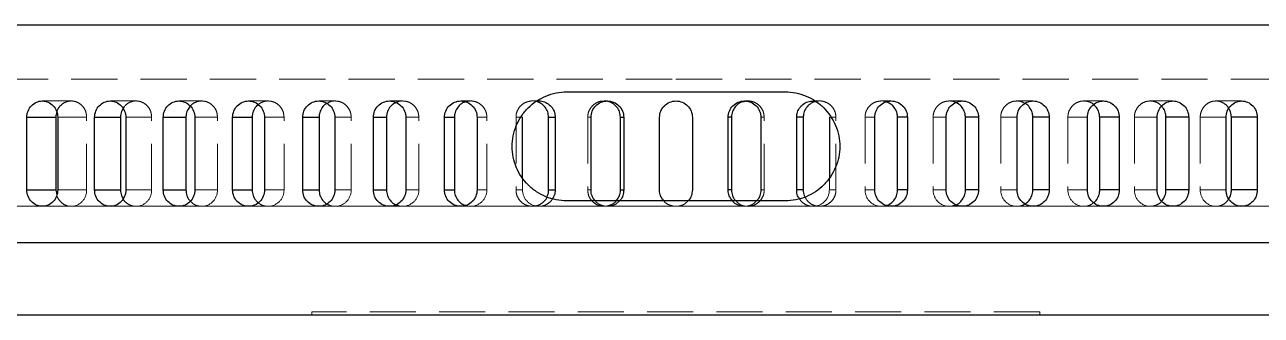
# Model space of a CAD drawing. Header units: millimetres. Extents: x 0 to 420, y 0 to 297.
# Drawn here: x 282.46 to 316.43, y 115.15 to 123.15 of the extents above; entities that cross this region are included whole.
import ezdxf

# ---------------------------------------------------------------- set-up
doc = ezdxf.new("R2010")
doc.units = ezdxf.units.MM
doc.linetypes.add('HIDDEN', pattern=[1.905, 1.27, -0.635])

msp = doc.modelspace()

# ---------------------------------------------------------------- linework, layer by layer
at = {"color": 7, "linetype": 'Continuous', "lineweight": 25}
for p, q in [((250.049, 123.149), (300.349, 123.149)), ((300.349, 123.149), (350.649, 123.149)), ((297.349, 121.299), (303.349, 121.299)), ((282.517, 118.599), (282.517, 120.599)), ((282.517, 120.599), (283.314, 120.599)), ((283.314, 120.599), (283.314, 118.599)), ((283.362, 120.599), (283.362, 118.599)), ((284.378, 118.599), (284.378, 120.599)), ((284.378, 120.599), (285.088, 120.599)), ((285.088, 120.599), (285.088, 118.599)), ((285.234, 120.599), (285.234, 118.599)), ((286.263, 118.599), (286.263, 120.599)), ((286.263, 120.599), (286.887, 120.599)), ((286.887, 120.599), (286.887, 118.599)), ((287.129, 120.599), (287.129, 118.599)), ((288.169, 118.599), (288.169, 120.599)), ((288.169, 120.599), (288.706, 120.599)), ((288.706, 120.599), (288.706, 118.599)), ((289.044, 120.599), (289.044, 118.599)), ((290.095, 118.599), (290.095, 120.599)), ((290.095, 120.599), (290.543, 120.599)), ((290.543, 120.599), (290.543, 118.599)), ((290.977, 120.599), (290.977, 118.599)), ((292.036, 118.599), (292.036, 120.599)), ((292.036, 120.599), (292.396, 120.599)), ((292.396, 120.599), (292.396, 118.599)), ((292.925, 120.599), (292.925, 118.599)), ((293.99, 118.599), (293.99, 120.599)), ((293.99, 120.599), (294.26, 120.599)), ((294.26, 120.599), (294.26, 118.599)), ((294.884, 120.599), (294.884, 118.599)), ((296.134, 118.94), (296.134, 120.599)), ((296.851, 118.599), (296.851, 120.599)), ((296.851, 120.599), (297.031, 120.599)), ((297.031, 120.599), (297.031, 118.599)), ((298.015, 118.599), (298.015, 120.599)), ((298.824, 118.599), (298.824, 120.599)), ((298.824, 120.599), (298.914, 120.599)), ((298.914, 120.599), (298.914, 118.599)), ((299.899, 118.599), (299.899, 120.599)), ((300.799, 120.599), (300.799, 118.599)), ((301.783, 118.599), (301.783, 120.599)), ((301.874, 120.599), (301.783, 120.599)), ((301.874, 120.599), (301.874, 118.599)), ((302.683, 120.599), (302.683, 118.599)), ((303.666, 118.599), (303.666, 120.599)), ((303.846, 120.599), (303.666, 120.599)), ((303.846, 120.599), (303.846, 118.599)), ((304.563, 120.599), (304.563, 118.955)), ((305.814, 118.599), (305.814, 120.599)), ((306.707, 120.599), (306.437, 120.599)), ((306.437, 118.599), (306.437, 120.599)), ((306.707, 120.599), (306.707, 118.599)), ((307.772, 118.599), (307.772, 120.599)), ((308.661, 120.599), (308.302, 120.599)), ((308.302, 118.599), (308.302, 120.599)), ((308.661, 120.599), (308.661, 118.599)), ((309.72, 118.599), (309.72, 120.599)), ((310.603, 120.599), (310.154, 120.599)), ((310.154, 118.599), (310.154, 120.599)), ((310.603, 120.599), (310.603, 118.599)), ((311.653, 118.599), (311.653, 120.599)), ((312.528, 120.599), (311.991, 120.599)), ((311.991, 118.599), (311.991, 120.599)), ((312.528, 120.599), (312.528, 118.599)), ((313.568, 118.599), (313.568, 120.599)), ((314.435, 120.599), (313.81, 120.599)), ((313.81, 118.599), (313.81, 120.599)), ((314.435, 120.599), (314.435, 118.599)), ((315.464, 118.599), (315.464, 120.599)), ((316.32, 120.599), (315.609, 120.599)), ((315.609, 118.599), (315.609, 120.599)), ((316.32, 120.599), (316.32, 118.599)), ((282.517, 118.599), (283.314, 118.599)), ((283.314, 118.599), (283.335, 118.461)), ((284.378, 118.599), (285.088, 118.599)), ((286.263, 118.599), (286.887, 118.599)), ((288.169, 118.599), (288.706, 118.599)), ((290.095, 118.599), (290.543, 118.599)), ((292.036, 118.599), (292.396, 118.599)), ((293.99, 118.599), (294.26, 118.599)), ((296.851, 118.599), (297.031, 118.599)), ((298.824, 118.599), (298.914, 118.599)), ((301.874, 118.599), (301.783, 118.599)), ((303.846, 118.599), (303.666, 118.599)), ((306.707, 118.599), (306.437, 118.599)), ((308.661, 118.599), (308.302, 118.599)), ((310.603, 118.599), (310.154, 118.599)), ((312.528, 118.599), (311.991, 118.599)), ((314.435, 118.599), (313.81, 118.599)), ((316.32, 118.599), (315.609, 118.599)), ((303.349, 118.299), (297.349, 118.299)), ((300.349, 115.149), (252.049, 115.149)), ((348.649, 115.149), (300.349, 115.149))]:
    msp.add_line(p, q, dxfattribs=at)
at = {"color": 7, "linetype": 'HIDDEN', "lineweight": 18}
for p, q in [((251.349, 121.649), (300.349, 121.649)), ((300.349, 121.649), (349.349, 121.649)), ((283.735, 121.049), (282.939, 121.049)), ((283.009, 121.039), (282.939, 121.043)), ((283.665, 121.039), (283.735, 121.043)), ((285.516, 121.049), (284.805, 121.049)), ((284.876, 121.039), (284.805, 121.043)), ((287.319, 121.049), (286.695, 121.049)), ((286.767, 121.039), (286.695, 121.043)), ((289.143, 121.049), (288.606, 121.049)), ((288.679, 121.039), (288.606, 121.043)), ((290.609, 121.039), (290.535, 121.043)), ((290.984, 121.049), (290.536, 121.049)), ((292.84, 121.049), (292.48, 121.049)), ((292.554, 121.039), (292.48, 121.043)), ((294.707, 121.049), (294.436, 121.049)), ((294.511, 121.039), (294.436, 121.043)), ((296.583, 121.049), (296.402, 121.049)), ((298.464, 121.049), (298.374, 121.049)), ((302.323, 121.049), (302.233, 121.049)), ((304.295, 121.049), (304.115, 121.049)), ((306.261, 121.049), (305.99, 121.049)), ((306.335, 121.039), (306.26, 121.043)), ((308.217, 121.049), (307.857, 121.049)), ((308.291, 121.039), (308.217, 121.043)), ((310.162, 121.049), (309.713, 121.049)), ((310.235, 121.039), (310.161, 121.043)), ((312.091, 121.049), (311.554, 121.049)), ((312.164, 121.039), (312.091, 121.043)), ((314.002, 121.049), (313.378, 121.049)), ((314.074, 121.039), (314.002, 121.043)), ((315.892, 121.049), (315.181, 121.049)), ((315.963, 121.039), (315.892, 121.043)), ((282.517, 120.599), (283.314, 120.599)), ((283.362, 120.599), (284.158, 120.599)), ((284.158, 118.599), (284.158, 120.599)), ((284.378, 120.599), (285.088, 120.599)), ((285.234, 120.599), (285.944, 120.599)), ((285.944, 118.599), (285.944, 120.599)), ((286.263, 120.599), (286.887, 120.599)), ((287.129, 120.599), (287.753, 120.599)), ((287.753, 118.599), (287.753, 120.599)), ((288.169, 120.599), (288.706, 120.599)), ((289.044, 120.599), (289.581, 120.599)), ((289.581, 118.599), (289.581, 120.599)), ((290.095, 120.599), (290.543, 120.599)), ((290.977, 120.599), (291.426, 120.599)), ((291.426, 118.599), (291.426, 120.599)), ((292.036, 120.599), (292.396, 120.599)), ((292.925, 120.599), (293.285, 120.599)), ((293.285, 118.599), (293.285, 120.599)), ((293.99, 120.599), (294.26, 120.599)), ((294.884, 120.599), (295.154, 120.599)), ((295.154, 118.599), (295.154, 120.599)), ((295.954, 120.599), (295.954, 118.599)), ((295.954, 120.599), (296.134, 120.599)), ((297.924, 120.599), (297.924, 118.599)), ((297.924, 120.599), (298.015, 120.599)), ((302.773, 120.599), (302.683, 120.599)), ((302.773, 118.599), (302.773, 120.599)), ((304.744, 120.599), (304.563, 120.599)), ((304.744, 118.599), (304.744, 120.599)), ((305.814, 120.599), (305.543, 120.599)), ((305.543, 120.599), (305.543, 118.599)), ((306.707, 120.599), (306.437, 120.599)), ((307.772, 120.599), (307.413, 120.599)), ((307.413, 120.599), (307.413, 118.599)), ((308.661, 120.599), (308.302, 120.599)), ((309.72, 120.599), (309.271, 120.599)), ((309.271, 120.599), (309.271, 118.599)), ((310.603, 120.599), (310.154, 120.599)), ((311.653, 120.599), (311.116, 120.599)), ((311.116, 120.599), (311.116, 118.599)), ((312.528, 120.599), (311.991, 120.599)), ((313.568, 120.599), (312.944, 120.599)), ((312.944, 120.599), (312.944, 118.599)), ((314.435, 120.599), (313.81, 120.599)), ((315.464, 120.599), (314.753, 120.599)), ((314.753, 120.599), (314.753, 118.599)), ((316.32, 120.599), (315.609, 120.599)), ((296.134, 118.599), (296.134, 118.94)), ((304.563, 118.955), (304.563, 118.599)), ((282.517, 118.599), (283.314, 118.599)), ((283.362, 118.599), (284.158, 118.599)), ((284.378, 118.599), (285.088, 118.599)), ((285.234, 118.599), (285.944, 118.599)), ((286.263, 118.599), (286.887, 118.599)), ((287.129, 118.599), (287.753, 118.599)), ((288.169, 118.599), (288.706, 118.599)), ((289.044, 118.599), (289.581, 118.599)), ((290.095, 118.599), (290.543, 118.599)), ((290.977, 118.599), (291.426, 118.599)), ((292.036, 118.599), (292.396, 118.599)), ((292.925, 118.599), (293.285, 118.599)), ((293.99, 118.599), (294.26, 118.599)), ((294.884, 118.599), (295.154, 118.599)), ((295.954, 118.599), (296.134, 118.599)), ((297.924, 118.599), (298.015, 118.599)), ((302.773, 118.599), (302.683, 118.599)), ((304.744, 118.599), (304.563, 118.599)), ((305.814, 118.599), (305.543, 118.599)), ((306.707, 118.599), (306.437, 118.599)), ((307.772, 118.599), (307.413, 118.599)), ((308.661, 118.599), (308.302, 118.599)), ((309.72, 118.599), (309.271, 118.599)), ((310.603, 118.599), (310.154, 118.599)), ((311.653, 118.599), (311.116, 118.599)), ((312.528, 118.599), (311.991, 118.599)), ((313.568, 118.599), (312.944, 118.599)), ((314.435, 118.599), (313.81, 118.599)), ((315.464, 118.599), (314.753, 118.599)), ((316.32, 118.599), (315.609, 118.599)), ((281.98, 118.149), (282.939, 118.149)), ((282.939, 118.149), (281.98, 118.149)), ((282.869, 118.159), (282.939, 118.155)), ((282.939, 118.149), (283.735, 118.149)), ((283.735, 118.149), (284.849, 118.149)), ((284.805, 118.149), (283.735, 118.149)), ((284.734, 118.159), (284.805, 118.155)), ((284.805, 118.149), (285.516, 118.149)), ((285.516, 118.149), (286.74, 118.149)), ((286.695, 118.149), (285.516, 118.149)), ((286.623, 118.159), (286.695, 118.155)), ((286.695, 118.149), (287.319, 118.149)), ((287.319, 118.149), (288.653, 118.149)), ((288.606, 118.149), (287.319, 118.149)), ((288.533, 118.159), (288.607, 118.155)), ((288.606, 118.149), (289.143, 118.149)), ((289.143, 118.149), (290.583, 118.149)), ((290.536, 118.149), (289.143, 118.149)), ((290.462, 118.159), (290.536, 118.155)), ((290.536, 118.149), (290.984, 118.149)), ((290.984, 118.149), (292.48, 118.149)), ((292.48, 118.149), (290.984, 118.149)), ((292.406, 118.159), (292.48, 118.155)), ((292.48, 118.149), (292.84, 118.149)), ((292.84, 118.149), (294.436, 118.149)), ((294.436, 118.149), (292.84, 118.149)), ((294.362, 118.159), (294.437, 118.155)), ((294.436, 118.149), (294.707, 118.149)), ((294.707, 118.149), (296.583, 118.149)), ((305.99, 118.149), (294.707, 118.149)), ((296.402, 118.149), (296.583, 118.149)), ((296.583, 118.149), (298.464, 118.149)), ((298.374, 118.149), (298.464, 118.149)), ((298.464, 118.149), (300.349, 118.149)), ((300.349, 118.149), (302.233, 118.149)), ((302.233, 118.149), (304.115, 118.149)), ((302.233, 118.149), (302.323, 118.149)), ((304.115, 118.149), (305.99, 118.149)), ((304.115, 118.149), (304.295, 118.149)), ((305.99, 118.149), (306.261, 118.149)), ((306.186, 118.159), (306.261, 118.155)), ((307.857, 118.149), (306.261, 118.149)), ((306.261, 118.149), (307.857, 118.149)), ((307.857, 118.149), (308.217, 118.149)), ((308.143, 118.159), (308.218, 118.155)), ((308.192, 118.149), (309.713, 118.149)), ((309.713, 118.149), (308.217, 118.149)), ((309.713, 118.149), (310.162, 118.149)), ((310.088, 118.159), (310.162, 118.155)), ((310.137, 118.149), (311.554, 118.149)), ((311.554, 118.149), (310.162, 118.149)), ((311.554, 118.149), (312.091, 118.149)), ((312.018, 118.159), (312.091, 118.155)), ((312.067, 118.149), (313.378, 118.149)), ((313.378, 118.149), (312.091, 118.149)), ((313.378, 118.149), (314.002, 118.149)), ((313.93, 118.159), (314.002, 118.155)), ((313.979, 118.149), (315.181, 118.149)), ((315.181, 118.149), (314.002, 118.149)), ((315.181, 118.149), (315.892, 118.149)), ((315.821, 118.159), (315.892, 118.155)), ((315.87, 118.149), (316.962, 118.149)), ((316.962, 118.149), (315.892, 118.149)), ((253.349, 117.149), (300.349, 117.149)), ((300.349, 117.149), (347.349, 117.149)), ((290.349, 115.249), (290.349, 115.149)), ((310.349, 115.249), (290.349, 115.249)), ((310.349, 115.249), (310.349, 115.149))]:
    msp.add_line(p, q, dxfattribs=at)
at = {"color": 8, "linetype": 'Continuous', "lineweight": 25}
for p, q in [((250.049, 117.149), (300.349, 117.149)), ((300.349, 117.149), (350.649, 117.149))]:
    msp.add_line(p, q, dxfattribs=at)
at = {"color": 7, "linetype": 'Continuous', "lineweight": 25}
for points, knots in [([(297.349, 118.299), (297.25, 118.299), (297.152, 118.309), (296.961, 118.347), (296.865, 118.376), (296.684, 118.451), (296.598, 118.497), (296.435, 118.605), (296.358, 118.669), (296.15, 118.876), (296.038, 119.043), (295.888, 119.404), (295.849, 119.602), (295.849, 119.896), (295.858, 119.995), (295.897, 120.188), (295.925, 120.282), (296, 120.463), (296.047, 120.551), (296.156, 120.714), (296.218, 120.789), (296.428, 120.999), (296.593, 121.109), (296.956, 121.26), (297.151, 121.299), (297.349, 121.299)], [0, 0, 0, 0, 0.0625, 0.0625, 0.125, 0.125, 0.1875, 0.1875, 0.25, 0.25, 0.375, 0.375, 0.5, 0.5, 0.5625, 0.5625, 0.625, 0.625, 0.6875, 0.6875, 0.75, 0.75, 0.875, 0.875, 1, 1, 1, 1]), ([(303.349, 121.299), (303.448, 121.299), (303.545, 121.289), (303.737, 121.251), (303.832, 121.223), (304.013, 121.147), (304.099, 121.101), (304.262, 120.993), (304.34, 120.929), (304.547, 120.722), (304.659, 120.555), (304.809, 120.194), (304.848, 119.996), (304.849, 119.702), (304.839, 119.603), (304.801, 119.41), (304.772, 119.317), (304.697, 119.135), (304.65, 119.047), (304.541, 118.884), (304.479, 118.809), (304.27, 118.599), (304.105, 118.489), (303.741, 118.338), (303.547, 118.299), (303.349, 118.299)], [0, 0, 0, 0, 0.0625, 0.0625, 0.125, 0.125, 0.1875, 0.1875, 0.25, 0.25, 0.375, 0.375, 0.5, 0.5, 0.5625, 0.5625, 0.625, 0.625, 0.6875, 0.6875, 0.75, 0.75, 0.875, 0.875, 1, 1, 1, 1]), ([(282.517, 120.599), (282.517, 120.718), (282.563, 120.834), (282.718, 121), (282.829, 121.049), (283.049, 121.049), (283.159, 121.001), (283.317, 120.834), (283.362, 120.718), (283.362, 120.599)], [0, 0, 0, 0, 0.25, 0.25, 0.5, 0.5, 0.75, 0.75, 1, 1, 1, 1]), ([(284.378, 120.599), (284.378, 120.718), (284.424, 120.834), (284.582, 121), (284.693, 121.049), (284.916, 121.049), (285.028, 121.001), (285.188, 120.834), (285.234, 120.718), (285.234, 120.599)], [0, 0, 0, 0, 0.25, 0.25, 0.5, 0.5, 0.75, 0.75, 1, 1, 1, 1]), ([(286.263, 120.599), (286.263, 120.718), (286.309, 120.834), (286.469, 121), (286.582, 121.049), (286.808, 121.049), (286.92, 121.001), (287.082, 120.834), (287.129, 120.718), (287.129, 120.599)], [0, 0, 0, 0, 0.25, 0.25, 0.5, 0.5, 0.75, 0.75, 1, 1, 1, 1]), ([(288.169, 120.599), (288.169, 120.718), (288.217, 120.834), (288.378, 121), (288.492, 121.049), (288.72, 121.049), (288.834, 121.001), (288.998, 120.833), (289.044, 120.717), (289.044, 120.599)], [0, 0, 0, 0, 0.25, 0.25, 0.5, 0.5, 0.75, 0.75, 1, 1, 1, 1]), ([(288.871, 120.95), (288.87, 120.949), (288.825, 120.924), (288.765, 120.835), (288.713, 120.713), (288.708, 120.631), (288.706, 120.599)], [0, 0, 0, 0, 0.014805, 0.389948, 0.7651, 1, 1, 1, 1]), ([(290.095, 120.599), (290.095, 120.718), (290.142, 120.834), (290.305, 121), (290.42, 121.049), (290.651, 121.049), (290.765, 121.001), (290.93, 120.833), (290.977, 120.717), (290.977, 120.599)], [0, 0, 0, 0, 0.25, 0.25, 0.5, 0.5, 0.75, 0.75, 1, 1, 1, 1]), ([(290.765, 120.982), (290.745, 120.972), (290.68, 120.938), (290.602, 120.836), (290.55, 120.713), (290.545, 120.631), (290.543, 120.599)], [0, 0, 0, 0, 0.151423, 0.474546, 0.797674, 1, 1, 1, 1]), ([(292.036, 120.599), (292.036, 120.718), (292.084, 120.834), (292.248, 121), (292.364, 121.049), (292.596, 121.049), (292.711, 121.001), (292.877, 120.833), (292.925, 120.717), (292.925, 120.599)], [0, 0, 0, 0, 0.25, 0.25, 0.5, 0.5, 0.75, 0.75, 1, 1, 1, 1]), ([(292.658, 121.005), (292.623, 120.988), (292.544, 120.948), (292.454, 120.837), (292.403, 120.713), (292.398, 120.631), (292.396, 120.599)], [0, 0, 0, 0, 0.225922, 0.520677, 0.815436, 1, 1, 1, 1]), ([(293.99, 120.599), (293.99, 120.718), (294.038, 120.834), (294.203, 121), (294.32, 121.049), (294.553, 121.049), (294.669, 121.001), (294.836, 120.833), (294.884, 120.717), (294.884, 120.599)], [0, 0, 0, 0, 0.25, 0.25, 0.5, 0.5, 0.75, 0.75, 1, 1, 1, 1]), ([(294.568, 121.024), (294.563, 121.024), (294.509, 121.015), (294.419, 120.951), (294.319, 120.839), (294.267, 120.713), (294.262, 120.631), (294.26, 120.599)], [0, 0, 0, 0, 0.023858, 0.293044, 0.56224, 0.831441, 1, 1, 1, 1]), ([(296.851, 120.599), (296.846, 120.65), (296.836, 120.751), (296.758, 120.885), (296.647, 120.989), (296.552, 121.021), (296.506, 121.036)], [0, 0, 0, 0, 0.252302, 0.504604, 0.756912, 1, 1, 1, 1]), ([(296.583, 121.048), (296.584, 121.049), (296.635, 121.057), (296.739, 121.026), (296.872, 120.955), (296.973, 120.838), (297.024, 120.713), (297.029, 120.631), (297.031, 120.599)], [0, 0, 0, 0, 0.006756, 0.221452, 0.436148, 0.650853, 0.865561, 1, 1, 1, 1]), ([(298.015, 120.599), (298.015, 120.716), (298.063, 120.834), (298.229, 121), (298.345, 121.049), (298.582, 121.049), (298.699, 121), (298.865, 120.834), (298.914, 120.718), (298.914, 120.599)], [0, 0, 0, 0, 0.25, 0.25, 0.5, 0.5, 0.75, 0.75, 1, 1, 1, 1]), ([(298.824, 120.599), (298.819, 120.65), (298.809, 120.751), (298.731, 120.886), (298.617, 120.987), (298.491, 121.044), (298.407, 121.043), (298.374, 121.043)], [0, 0, 0, 0, 0.214739, 0.429478, 0.644222, 0.85897, 1, 1, 1, 1]), ([(299.899, 120.599), (299.899, 120.718), (299.947, 120.834), (300.114, 121), (300.23, 121.049), (300.468, 121.049), (300.584, 121), (300.75, 120.834), (300.799, 120.716), (300.799, 120.599)], [0, 0, 0, 0, 0.25, 0.25, 0.5, 0.5, 0.75, 0.75, 1, 1, 1, 1]), ([(301.783, 120.599), (301.783, 120.716), (301.832, 120.834), (301.998, 121), (302.114, 121.049), (302.351, 121.049), (302.468, 121), (302.634, 120.834), (302.683, 120.718), (302.683, 120.599)], [0, 0, 0, 0, 0.25, 0.25, 0.5, 0.5, 0.75, 0.75, 1, 1, 1, 1]), ([(302.238, 121.036), (302.2, 121.028), (302.112, 121.008), (301.998, 120.921), (301.909, 120.796), (301.876, 120.681), (301.874, 120.615), (301.874, 120.599)], [0, 0, 0, 0, 0.189005, 0.433754, 0.678513, 0.923271, 1, 1, 1, 1]), ([(303.666, 120.599), (303.668, 120.634), (303.674, 120.719), (303.73, 120.847), (303.833, 120.96), (303.967, 121.035), (304.066, 121.044), (304.115, 121.048)], [0, 0, 0, 0, 0.148031, 0.362705, 0.577385, 0.792072, 1, 1, 1, 1]), ([(304.202, 121.034), (304.167, 121.026), (304.082, 121.006), (303.97, 120.92), (303.882, 120.796), (303.849, 120.681), (303.847, 120.615), (303.846, 120.599)], [0, 0, 0, 0, 0.177733, 0.425884, 0.674045, 0.922205, 1, 1, 1, 1]), ([(305.814, 120.599), (305.814, 120.718), (305.862, 120.834), (306.027, 121), (306.144, 121.049), (306.377, 121.049), (306.493, 121.001), (306.66, 120.833), (306.707, 120.717), (306.707, 120.599)], [0, 0, 0, 0, 0.25, 0.25, 0.5, 0.5, 0.75, 0.75, 1, 1, 1, 1]), ([(306.437, 120.599), (306.435, 120.634), (306.429, 120.719), (306.373, 120.846), (306.272, 120.962), (306.181, 121.004), (306.135, 121.024)], [0, 0, 0, 0, 0.18753, 0.459485, 0.731449, 1, 1, 1, 1]), ([(307.772, 120.599), (307.772, 120.718), (307.821, 120.834), (307.985, 121), (308.101, 121.049), (308.333, 121.049), (308.448, 121.001), (308.614, 120.833), (308.661, 120.717), (308.661, 120.599)], [0, 0, 0, 0, 0.25, 0.25, 0.5, 0.5, 0.75, 0.75, 1, 1, 1, 1]), ([(308.302, 120.599), (308.299, 120.634), (308.294, 120.719), (308.238, 120.845), (308.147, 120.954), (308.067, 120.991), (308.034, 121.007)], [0, 0, 0, 0, 0.20082, 0.492046, 0.783284, 1, 1, 1, 1]), ([(309.72, 120.599), (309.72, 120.718), (309.768, 120.834), (309.931, 121), (310.046, 121.049), (310.277, 121.049), (310.391, 121.001), (310.556, 120.833), (310.603, 120.717), (310.603, 120.599)], [0, 0, 0, 0, 0.25, 0.25, 0.5, 0.5, 0.75, 0.75, 1, 1, 1, 1]), ([(310.154, 120.599), (310.152, 120.634), (310.146, 120.719), (310.09, 120.845), (310.014, 120.941), (309.953, 120.972), (309.936, 120.98)], [0, 0, 0, 0, 0.225175, 0.551721, 0.878277, 1, 1, 1, 1]), ([(311.653, 120.599), (311.653, 120.718), (311.7, 120.834), (311.862, 121), (311.977, 121.049), (312.205, 121.049), (312.318, 121.001), (312.482, 120.833), (312.528, 120.717), (312.528, 120.599)], [0, 0, 0, 0, 0.25, 0.25, 0.5, 0.5, 0.75, 0.75, 1, 1, 1, 1]), ([(311.991, 120.599), (311.989, 120.634), (311.983, 120.719), (311.931, 120.847), (311.861, 120.916), (311.826, 120.95)], [0, 0, 0, 0, 0.259304, 0.635343, 1, 1, 1, 1]), ([(313.568, 120.599), (313.568, 120.718), (313.616, 120.834), (313.776, 121), (313.889, 121.049), (314.115, 121.049), (314.227, 121.001), (314.389, 120.833), (314.435, 120.717), (314.435, 120.599)], [0, 0, 0, 0, 0.25, 0.25, 0.5, 0.5, 0.75, 0.75, 1, 1, 1, 1]), ([(315.464, 120.599), (315.464, 120.718), (315.51, 120.834), (315.668, 121), (315.78, 121.049), (316.004, 121.049), (316.114, 121.001), (316.274, 120.834), (316.32, 120.718), (316.32, 120.599)], [0, 0, 0, 0, 0.25, 0.25, 0.5, 0.5, 0.75, 0.75, 1, 1, 1, 1]), ([(283.34, 120.737), (283.33, 120.707), (283.314, 120.662), (283.314, 120.615), (283.314, 120.599)], [0, 0, 0, 0, 0.665316, 1, 1, 1, 1]), ([(285.161, 120.839), (285.15, 120.824), (285.11, 120.768), (285.091, 120.681), (285.089, 120.615), (285.088, 120.599)], [0, 0, 0, 0, 0.226226, 0.81532, 1, 1, 1, 1]), ([(287.006, 120.906), (286.977, 120.87), (286.918, 120.794), (286.89, 120.681), (286.887, 120.615), (286.887, 120.599)], [0, 0, 0, 0, 0.41297, 0.859891, 1, 1, 1, 1]), ([(313.81, 120.599), (313.808, 120.634), (313.802, 120.718), (313.76, 120.829), (313.706, 120.885), (313.687, 120.905)], [0, 0, 0, 0, 0.305622, 0.748833, 1, 1, 1, 1]), ([(315.609, 120.599), (315.605, 120.65), (315.599, 120.737), (315.555, 120.81), (315.537, 120.839)], [0, 0, 0, 0, 0.591335, 1, 1, 1, 1]), ([(283.362, 118.599), (283.362, 118.48), (283.316, 118.364), (283.16, 118.198), (283.049, 118.149), (282.829, 118.149), (282.72, 118.197), (282.562, 118.365), (282.517, 118.48), (282.517, 118.599)], [0, 0, 0, 0, 0.25, 0.25, 0.5, 0.5, 0.75, 0.75, 1, 1, 1, 1]), ([(285.234, 118.599), (285.234, 118.48), (285.187, 118.364), (285.029, 118.198), (284.917, 118.149), (284.694, 118.149), (284.583, 118.197), (284.423, 118.365), (284.378, 118.48), (284.378, 118.599)], [0, 0, 0, 0, 0.25, 0.25, 0.5, 0.5, 0.75, 0.75, 1, 1, 1, 1]), ([(285.088, 118.599), (285.092, 118.548), (285.098, 118.461), (285.142, 118.388), (285.161, 118.359)], [0, 0, 0, 0, 0.591334, 1, 1, 1, 1]), ([(287.129, 118.599), (287.129, 118.48), (287.082, 118.364), (286.922, 118.198), (286.808, 118.149), (286.582, 118.149), (286.47, 118.197), (286.309, 118.365), (286.263, 118.48), (286.263, 118.599)], [0, 0, 0, 0, 0.25, 0.25, 0.5, 0.5, 0.75, 0.75, 1, 1, 1, 1]), ([(286.887, 118.599), (286.892, 118.549), (286.903, 118.449), (286.953, 118.341), (287, 118.3), (287.01, 118.292)], [0, 0, 0, 0, 0.442727, 0.885455, 1, 1, 1, 1]), ([(289.044, 118.599), (289.044, 118.48), (288.997, 118.364), (288.835, 118.198), (288.721, 118.149), (288.492, 118.149), (288.379, 118.197), (288.216, 118.365), (288.169, 118.48), (288.169, 118.599)], [0, 0, 0, 0, 0.25, 0.25, 0.5, 0.5, 0.75, 0.75, 1, 1, 1, 1]), ([(288.706, 118.599), (288.711, 118.549), (288.721, 118.448), (288.785, 118.325), (288.849, 118.272), (288.875, 118.251)], [0, 0, 0, 0, 0.375104, 0.750207, 1, 1, 1, 1]), ([(290.977, 118.599), (290.977, 118.48), (290.929, 118.364), (290.766, 118.198), (290.651, 118.149), (290.421, 118.149), (290.306, 118.197), (290.142, 118.365), (290.095, 118.48), (290.095, 118.599)], [0, 0, 0, 0, 0.25, 0.25, 0.5, 0.5, 0.75, 0.75, 1, 1, 1, 1]), ([(290.543, 118.599), (290.548, 118.548), (290.558, 118.446), (290.635, 118.316), (290.707, 118.235), (290.755, 118.216), (290.757, 118.215)], [0, 0, 0, 0, 0.3282701, 0.6565404, 0.9848198, 1, 1, 1, 1]), ([(292.925, 118.599), (292.925, 118.48), (292.876, 118.364), (292.712, 118.198), (292.596, 118.149), (292.364, 118.149), (292.249, 118.197), (292.083, 118.365), (292.036, 118.48), (292.036, 118.599)], [0, 0, 0, 0, 0.25, 0.25, 0.5, 0.5, 0.75, 0.75, 1, 1, 1, 1]), ([(292.396, 118.599), (292.4, 118.548), (292.41, 118.447), (292.488, 118.314), (292.577, 118.224), (292.645, 118.199), (292.666, 118.192)], [0, 0, 0, 0, 0.2902, 0.5804, 0.870609, 1, 1, 1, 1]), ([(294.884, 118.599), (294.884, 118.48), (294.835, 118.364), (294.67, 118.198), (294.553, 118.149), (294.32, 118.149), (294.204, 118.197), (294.037, 118.365), (293.99, 118.48), (293.99, 118.599)], [0, 0, 0, 0, 0.25, 0.25, 0.5, 0.5, 0.75, 0.75, 1, 1, 1, 1]), ([(294.26, 118.599), (294.265, 118.548), (294.275, 118.447), (294.352, 118.314), (294.453, 118.216), (294.536, 118.188), (294.57, 118.176)], [0, 0, 0, 0, 0.268828, 0.537655, 0.80649, 1, 1, 1, 1]), ([(296.808, 118.408), (296.826, 118.455), (296.849, 118.517), (296.85, 118.583), (296.851, 118.599)], [0, 0, 0, 0, 0.759327, 1, 1, 1, 1]), ([(297.031, 118.599), (297.028, 118.548), (297.022, 118.463), (296.977, 118.393), (296.959, 118.365)], [0, 0, 0, 0, 0.609666, 1, 1, 1, 1]), ([(298.133, 118.299), (298.105, 118.333), (298.046, 118.407), (298.017, 118.517), (298.015, 118.583), (298.015, 118.599)], [0, 0, 0, 0, 0.39753, 0.856206, 1, 1, 1, 1]), ([(298.705, 118.299), (298.733, 118.333), (298.792, 118.407), (298.821, 118.517), (298.823, 118.583), (298.824, 118.599)], [0, 0, 0, 0, 0.397535, 0.856211, 1, 1, 1, 1]), ([(298.914, 118.599), (298.908, 118.549), (298.897, 118.449), (298.847, 118.344), (298.801, 118.305), (298.794, 118.299)], [0, 0, 0, 0, 0.457022, 0.914044, 1, 1, 1, 1]), ([(300.017, 118.299), (299.99, 118.333), (299.93, 118.407), (299.901, 118.517), (299.899, 118.583), (299.899, 118.599)], [0, 0, 0, 0, 0.39753, 0.856206, 1, 1, 1, 1]), ([(300.799, 118.599), (300.793, 118.549), (300.782, 118.449), (300.732, 118.344), (300.686, 118.305), (300.679, 118.299)], [0, 0, 0, 0, 0.4570222, 0.9140438, 1, 1, 1, 1]), ([(301.902, 118.299), (301.874, 118.333), (301.815, 118.407), (301.786, 118.517), (301.784, 118.583), (301.783, 118.599)], [0, 0, 0, 0, 0.397529, 0.856206, 1, 1, 1, 1]), ([(301.874, 118.599), (301.879, 118.549), (301.89, 118.449), (301.941, 118.344), (301.986, 118.305), (301.993, 118.299)], [0, 0, 0, 0, 0.457024, 0.914047, 1, 1, 1, 1]), ([(302.683, 118.599), (302.677, 118.549), (302.666, 118.449), (302.616, 118.344), (302.57, 118.305), (302.563, 118.299)], [0, 0, 0, 0, 0.457022, 0.914044, 1, 1, 1, 1]), ([(303.734, 118.371), (303.725, 118.383), (303.686, 118.435), (303.669, 118.517), (303.666, 118.583), (303.666, 118.599)], [0, 0, 0, 0, 0.177133, 0.803603, 1, 1, 1, 1]), ([(303.846, 118.599), (303.848, 118.547), (303.851, 118.482), (303.884, 118.427), (303.891, 118.416)], [0, 0, 0, 0, 0.793004, 1, 1, 1, 1]), ([(306.707, 118.599), (306.707, 118.48), (306.659, 118.364), (306.494, 118.198), (306.378, 118.149), (306.144, 118.149), (306.028, 118.197), (305.861, 118.365), (305.814, 118.48), (305.814, 118.599)], [0, 0, 0, 0, 0.25, 0.25, 0.5, 0.5, 0.75, 0.75, 1, 1, 1, 1]), ([(306.124, 118.176), (306.145, 118.181), (306.215, 118.199), (306.314, 118.278), (306.402, 118.402), (306.434, 118.517), (306.437, 118.583), (306.437, 118.599)], [0, 0, 0, 0, 0.115636, 0.382527, 0.649427, 0.916327, 1, 1, 1, 1]), ([(308.661, 118.599), (308.661, 118.48), (308.613, 118.364), (308.449, 118.198), (308.333, 118.149), (308.102, 118.149), (307.986, 118.197), (307.82, 118.365), (307.772, 118.48), (307.772, 118.599)], [0, 0, 0, 0, 0.25, 0.25, 0.5, 0.5, 0.75, 0.75, 1, 1, 1, 1]), ([(308.043, 118.192), (308.046, 118.193), (308.097, 118.207), (308.178, 118.28), (308.267, 118.402), (308.299, 118.517), (308.301, 118.583), (308.302, 118.599)], [0, 0, 0, 0, 0.018487, 0.314695, 0.610915, 0.907135, 1, 1, 1, 1]), ([(310.603, 118.599), (310.603, 118.48), (310.555, 118.364), (310.392, 118.198), (310.277, 118.149), (310.047, 118.149), (309.932, 118.197), (309.767, 118.365), (309.72, 118.48), (309.72, 118.599)], [0, 0, 0, 0, 0.25, 0.25, 0.5, 0.5, 0.75, 0.75, 1, 1, 1, 1]), ([(309.934, 118.215), (309.966, 118.236), (310.041, 118.283), (310.118, 118.403), (310.151, 118.517), (310.153, 118.583), (310.154, 118.599)], [0, 0, 0, 0, 0.249553, 0.57393, 0.898308, 1, 1, 1, 1]), ([(312.528, 118.599), (312.528, 118.48), (312.481, 118.364), (312.319, 118.198), (312.205, 118.149), (311.977, 118.149), (311.863, 118.197), (311.7, 118.365), (311.653, 118.48), (311.653, 118.599)], [0, 0, 0, 0, 0.25, 0.25, 0.5, 0.5, 0.75, 0.75, 1, 1, 1, 1]), ([(311.822, 118.251), (311.837, 118.261), (311.893, 118.299), (311.955, 118.404), (311.989, 118.517), (311.991, 118.583), (311.991, 118.599)], [0, 0, 0, 0, 0.1339761, 0.5083108, 0.8826466, 1, 1, 1, 1]), ([(314.435, 118.599), (314.435, 118.48), (314.388, 118.364), (314.228, 118.198), (314.115, 118.149), (313.889, 118.149), (313.777, 118.197), (313.615, 118.365), (313.568, 118.48), (313.568, 118.599)], [0, 0, 0, 0, 0.25, 0.25, 0.5, 0.5, 0.75, 0.75, 1, 1, 1, 1]), ([(313.692, 118.292), (313.72, 118.328), (313.779, 118.404), (313.808, 118.517), (313.81, 118.583), (313.81, 118.599)], [0, 0, 0, 0, 0.41297, 0.859891, 1, 1, 1, 1]), ([(316.32, 118.599), (316.32, 118.48), (316.273, 118.364), (316.116, 118.198), (316.004, 118.149), (315.781, 118.149), (315.67, 118.197), (315.509, 118.365), (315.464, 118.48), (315.464, 118.599)], [0, 0, 0, 0, 0.25, 0.25, 0.5, 0.5, 0.75, 0.75, 1, 1, 1, 1]), ([(315.536, 118.359), (315.547, 118.374), (315.588, 118.43), (315.606, 118.517), (315.608, 118.583), (315.609, 118.599)], [0, 0, 0, 0, 0.226226, 0.81532, 1, 1, 1, 1])]:
    msp.add_open_spline(points, degree=3, knots=knots, dxfattribs=at)
at = {"color": 7, "linetype": 'HIDDEN', "lineweight": 18}
for points, knots in [([(284.158, 120.599), (284.153, 120.65), (284.144, 120.751), (284.071, 120.886), (283.963, 120.988), (283.829, 121.046), (283.685, 121.055), (283.546, 121.011), (283.431, 120.921), (283.359, 120.823), (283.344, 120.756), (283.34, 120.737)], [0, 0, 0, 0, 0.119376, 0.238751, 0.35813, 0.477511, 0.596888, 0.716262, 0.835637, 0.955018, 1, 1, 1, 1]), ([(285.944, 120.599), (285.94, 120.65), (285.93, 120.751), (285.856, 120.886), (285.747, 120.988), (285.612, 121.046), (285.465, 121.055), (285.326, 121.011), (285.218, 120.935), (285.177, 120.866), (285.161, 120.839)], [0, 0, 0, 0, 0.1313012, 0.2626029, 0.3939072, 0.5252144, 0.6565177, 0.7878163, 0.9191182, 1, 1, 1, 1]), ([(287.753, 120.599), (287.748, 120.65), (287.739, 120.751), (287.664, 120.886), (287.554, 120.988), (287.417, 121.046), (287.268, 121.055), (287.129, 121.009), (287.037, 120.954), (287.008, 120.909), (287.006, 120.906)], [0, 0, 0, 0, 0.141322, 0.282644, 0.42397, 0.565298, 0.706623, 0.847942, 0.989264, 1, 1, 1, 1]), ([(289.581, 120.599), (289.579, 120.634), (289.573, 120.719), (289.519, 120.846), (289.418, 120.96), (289.286, 121.034), (289.139, 121.057), (288.992, 121.032), (288.911, 120.977), (288.871, 120.95)], [0, 0, 0, 0, 0.10369, 0.25406, 0.404436, 0.554814, 0.705192, 0.855563, 1, 1, 1, 1]), ([(291.426, 120.599), (291.424, 120.634), (291.418, 120.719), (291.363, 120.846), (291.262, 120.96), (291.128, 121.034), (290.98, 121.056), (290.852, 121.039), (290.788, 120.997), (290.765, 120.982)], [0, 0, 0, 0, 0.1108432, 0.2715873, 0.4323366, 0.5930903, 0.7538411, 0.9145865, 1, 1, 1, 1]), ([(293.285, 120.599), (293.282, 120.634), (293.276, 120.719), (293.221, 120.846), (293.119, 120.96), (292.985, 121.034), (292.836, 121.055), (292.72, 121.043), (292.668, 121.011), (292.658, 121.005)], [0, 0, 0, 0, 0.116417, 0.285245, 0.454077, 0.622916, 0.79175, 0.960579, 1, 1, 1, 1]), ([(295.154, 120.599), (295.152, 120.634), (295.146, 120.719), (295.09, 120.846), (294.988, 120.96), (294.853, 121.033), (294.706, 121.06), (294.612, 121.036), (294.568, 121.024)], [0, 0, 0, 0, 0.123113, 0.30165, 0.480193, 0.65874, 0.837286, 1, 1, 1, 1]), ([(296.506, 121.036), (296.504, 121.037), (296.456, 121.057), (296.348, 121.051), (296.202, 121.012), (296.077, 120.921), (295.989, 120.796), (295.956, 120.681), (295.954, 120.615), (295.954, 120.599)], [0, 0, 0, 0, 0.0068337, 0.1937474, 0.3806563, 0.5675676, 0.7544857, 0.9414037, 1, 1, 1, 1]), ([(298.374, 121.043), (298.356, 121.045), (298.289, 121.051), (298.173, 121.009), (298.048, 120.922), (297.96, 120.795), (297.927, 120.681), (297.925, 120.615), (297.924, 120.599)], [0, 0, 0, 0, 0.0737118, 0.2884475, 0.5031865, 0.7179331, 0.9326798, 1, 1, 1, 1]), ([(302.773, 120.599), (302.768, 120.65), (302.758, 120.751), (302.681, 120.885), (302.566, 120.989), (302.425, 121.044), (302.308, 121.059), (302.249, 121.04), (302.238, 121.036)], [0, 0, 0, 0, 0.1912842, 0.3825679, 0.5738566, 0.7651486, 0.9564351, 1, 1, 1, 1]), ([(304.744, 120.599), (304.739, 120.65), (304.729, 120.751), (304.651, 120.885), (304.537, 120.989), (304.396, 121.044), (304.277, 121.059), (304.216, 121.038), (304.202, 121.034)], [0, 0, 0, 0, 0.189257, 0.378513, 0.567774, 0.757038, 0.946297, 1, 1, 1, 1]), ([(306.135, 121.024), (306.135, 121.025), (306.09, 121.049), (305.984, 121.054), (305.836, 121.031), (305.702, 120.954), (305.602, 120.838), (305.55, 120.713), (305.545, 120.631), (305.543, 120.599)], [0, 0, 0, 0, 0.0022308, 0.179577, 0.3569166, 0.5342568, 0.7116032, 0.8889528, 1, 1, 1, 1]), ([(308.034, 121.007), (308.023, 121.013), (307.968, 121.045), (307.852, 121.055), (307.703, 121.031), (307.57, 120.954), (307.471, 120.838), (307.42, 120.713), (307.415, 120.631), (307.413, 120.599)], [0, 0, 0, 0, 0.0435056, 0.2135163, 0.3835195, 0.5535232, 0.7235331, 0.8935466, 1, 1, 1, 1]), ([(309.936, 120.98), (309.91, 120.997), (309.841, 121.04), (309.707, 121.056), (309.56, 121.03), (309.428, 120.954), (309.329, 120.838), (309.278, 120.713), (309.273, 120.631), (309.271, 120.599)], [0, 0, 0, 0, 0.1003108, 0.2602237, 0.4201309, 0.5800391, 0.7399524, 0.8998686, 1, 1, 1, 1]), ([(311.826, 120.95), (311.825, 120.951), (311.792, 120.99), (311.695, 121.031), (311.55, 121.058), (311.402, 121.03), (311.271, 120.954), (311.173, 120.838), (311.123, 120.713), (311.118, 120.631), (311.116, 120.599)], [0, 0, 0, 0, 0.004553, 0.154786, 0.305017, 0.455242, 0.605467, 0.755698, 0.905931, 1, 1, 1, 1]), ([(313.687, 120.905), (313.673, 120.922), (313.629, 120.978), (313.518, 121.032), (313.373, 121.058), (313.227, 121.03), (313.098, 120.954), (313.001, 120.838), (312.951, 120.713), (312.946, 120.631), (312.944, 120.599)], [0, 0, 0, 0, 0.061382, 0.203038, 0.344692, 0.486342, 0.62799, 0.769645, 0.911302, 1, 1, 1, 1]), ([(315.537, 120.839), (315.53, 120.853), (315.501, 120.912), (315.411, 120.987), (315.278, 121.047), (315.131, 121.054), (314.99, 121.011), (314.871, 120.922), (314.787, 120.796), (314.755, 120.681), (314.753, 120.615), (314.753, 120.599)], [0, 0, 0, 0, 0.040526, 0.171718, 0.302914, 0.434105, 0.565293, 0.696481, 0.827676, 0.958871, 1, 1, 1, 1]), ([(283.735, 118.149), (283.845, 118.149), (283.955, 118.197), (284.113, 118.365), (284.158, 118.48), (284.158, 118.599)], [0, 0, 0, 0, 0.5, 0.5, 1, 1, 1, 1]), ([(285.516, 118.149), (285.627, 118.149), (285.739, 118.197), (285.899, 118.365), (285.944, 118.48), (285.944, 118.599)], [0, 0, 0, 0, 0.5, 0.5, 1, 1, 1, 1]), ([(287.319, 118.149), (287.432, 118.149), (287.545, 118.197), (287.707, 118.365), (287.753, 118.48), (287.753, 118.599)], [0, 0, 0, 0, 0.5, 0.5, 1, 1, 1, 1]), ([(289.143, 118.149), (289.257, 118.149), (289.371, 118.197), (289.535, 118.365), (289.581, 118.48), (289.581, 118.599)], [0, 0, 0, 0, 0.5, 0.5, 1, 1, 1, 1]), ([(290.984, 118.149), (291.099, 118.149), (291.214, 118.197), (291.379, 118.365), (291.426, 118.48), (291.426, 118.599)], [0, 0, 0, 0, 0.5, 0.5, 1, 1, 1, 1]), ([(292.84, 118.149), (292.956, 118.149), (293.071, 118.197), (293.237, 118.365), (293.285, 118.48), (293.285, 118.599)], [0, 0, 0, 0, 0.5, 0.5, 1, 1, 1, 1]), ([(294.707, 118.149), (294.823, 118.149), (294.939, 118.197), (295.106, 118.365), (295.154, 118.48), (295.154, 118.599)], [0, 0, 0, 0, 0.5, 0.5, 1, 1, 1, 1]), ([(295.954, 118.599), (295.959, 118.548), (295.969, 118.447), (296.046, 118.313), (296.16, 118.21), (296.302, 118.152), (296.455, 118.144), (296.603, 118.186), (296.724, 118.278), (296.794, 118.358), (296.808, 118.407), (296.808, 118.408)], [0, 0, 0, 0, 0.124828, 0.249656, 0.374486, 0.499319, 0.624148, 0.748974, 0.873802, 0.998634, 1, 1, 1, 1]), ([(296.583, 118.149), (296.466, 118.149), (296.349, 118.197), (296.182, 118.365), (296.134, 118.48), (296.134, 118.599)], [0, 0, 0, 0, 0.5, 0.5, 1, 1, 1, 1]), ([(297.924, 118.599), (297.929, 118.548), (297.939, 118.447), (298.017, 118.313), (298.131, 118.21), (298.273, 118.152), (298.428, 118.143), (298.572, 118.189), (298.669, 118.246), (298.701, 118.293), (298.705, 118.299)], [0, 0, 0, 0, 0.140186, 0.280372, 0.420562, 0.560754, 0.700942, 0.841127, 0.981313, 1, 1, 1, 1]), ([(301.993, 118.299), (302.022, 118.27), (302.087, 118.204), (302.223, 118.152), (302.376, 118.143), (302.524, 118.187), (302.649, 118.277), (302.737, 118.403), (302.77, 118.517), (302.772, 118.583), (302.773, 118.599)], [0, 0, 0, 0, 0.113949, 0.254295, 0.394637, 0.534974, 0.675314, 0.815659, 0.956004, 1, 1, 1, 1]), ([(303.891, 118.416), (303.907, 118.382), (303.945, 118.302), (304.054, 118.211), (304.194, 118.151), (304.348, 118.144), (304.495, 118.187), (304.62, 118.277), (304.708, 118.403), (304.741, 118.517), (304.743, 118.583), (304.744, 118.599)], [0, 0, 0, 0, 0.0917679, 0.2159545, 0.340143, 0.4643279, 0.5885097, 0.7126931, 0.8368809, 0.9610686, 1, 1, 1, 1]), ([(304.563, 118.599), (304.563, 118.48), (304.514, 118.364), (304.349, 118.198), (304.232, 118.149), (304.115, 118.149)], [0, 0, 0, 0, 0.5, 0.5, 1, 1, 1, 1]), ([(305.543, 118.599), (305.543, 118.48), (305.592, 118.364), (305.757, 118.198), (305.874, 118.149), (305.99, 118.149)], [0, 0, 0, 0, 0.5, 0.5, 1, 1, 1, 1]), ([(307.413, 118.599), (307.413, 118.48), (307.461, 118.364), (307.625, 118.198), (307.741, 118.149), (307.857, 118.149)], [0, 0, 0, 0, 0.5, 0.5, 1, 1, 1, 1]), ([(309.271, 118.599), (309.271, 118.48), (309.319, 118.364), (309.482, 118.198), (309.598, 118.149), (309.713, 118.149)], [0, 0, 0, 0, 0.5, 0.5, 1, 1, 1, 1]), ([(311.116, 118.599), (311.116, 118.48), (311.164, 118.364), (311.325, 118.198), (311.44, 118.149), (311.554, 118.149)], [0, 0, 0, 0, 0.5, 0.5, 1, 1, 1, 1]), ([(312.944, 118.599), (312.944, 118.48), (312.991, 118.364), (313.151, 118.198), (313.265, 118.149), (313.378, 118.149)], [0, 0, 0, 0, 0.5, 0.5, 1, 1, 1, 1]), ([(314.753, 118.599), (314.753, 118.48), (314.799, 118.364), (314.958, 118.198), (315.07, 118.149), (315.181, 118.149)], [0, 0, 0, 0, 0.5, 0.5, 1, 1, 1, 1]), ([(283.335, 118.461), (283.336, 118.457), (283.344, 118.404), (283.403, 118.313), (283.506, 118.21), (283.626, 118.157), (283.704, 118.151), (283.735, 118.149)], [0, 0, 0, 0, 0.019877, 0.287823, 0.555775, 0.823732, 1, 1, 1, 1]), ([(285.161, 118.359), (285.167, 118.345), (285.196, 118.286), (285.287, 118.212), (285.404, 118.157), (285.484, 118.151), (285.516, 118.149)], [0, 0, 0, 0, 0.104121, 0.441188, 0.778261, 1, 1, 1, 1]), ([(287.01, 118.292), (287.035, 118.265), (287.095, 118.203), (287.207, 118.157), (287.288, 118.151), (287.319, 118.149)], [0, 0, 0, 0, 0.308977, 0.7258, 1, 1, 1, 1]), ([(288.875, 118.251), (288.887, 118.239), (288.934, 118.193), (289.03, 118.158), (289.111, 118.151), (289.143, 118.149)], [0, 0, 0, 0, 0.167719, 0.669747, 1, 1, 1, 1]), ([(296.959, 118.365), (296.951, 118.349), (296.92, 118.288), (296.823, 118.212), (296.699, 118.157), (296.616, 118.151), (296.583, 118.149)], [0, 0, 0, 0, 0.119216, 0.450604, 0.781998, 1, 1, 1, 1]), ([(298.464, 118.149), (298.447, 118.15), (298.379, 118.152), (298.266, 118.189), (298.169, 118.246), (298.137, 118.293), (298.133, 118.299)], [0, 0, 0, 0, 0.139337, 0.542773, 0.946215, 1, 1, 1, 1]), ([(298.794, 118.299), (298.765, 118.27), (298.701, 118.205), (298.58, 118.157), (298.497, 118.151), (298.464, 118.149)], [0, 0, 0, 0, 0.328743, 0.733643, 1, 1, 1, 1]), ([(300.349, 118.149), (300.331, 118.15), (300.263, 118.152), (300.15, 118.189), (300.053, 118.246), (300.021, 118.293), (300.017, 118.299)], [0, 0, 0, 0, 0.1393369, 0.5427728, 0.9462151, 1, 1, 1, 1]), ([(300.679, 118.299), (300.65, 118.27), (300.585, 118.205), (300.465, 118.157), (300.382, 118.151), (300.349, 118.149)], [0, 0, 0, 0, 0.328743, 0.733643, 1, 1, 1, 1]), ([(302.233, 118.149), (302.216, 118.15), (302.148, 118.152), (302.035, 118.189), (301.938, 118.246), (301.906, 118.293), (301.902, 118.299)], [0, 0, 0, 0, 0.1393371, 0.5427729, 0.946215, 1, 1, 1, 1]), ([(302.563, 118.299), (302.534, 118.27), (302.469, 118.205), (302.349, 118.157), (302.266, 118.151), (302.233, 118.149)], [0, 0, 0, 0, 0.3287432, 0.7336431, 1, 1, 1, 1]), ([(304.115, 118.149), (304.097, 118.15), (304.03, 118.152), (303.915, 118.188), (303.798, 118.266), (303.753, 118.34), (303.734, 118.371)], [0, 0, 0, 0, 0.112769, 0.43928, 0.765796, 1, 1, 1, 1]), ([(311.554, 118.149), (311.571, 118.15), (311.637, 118.152), (311.735, 118.178), (311.798, 118.231), (311.822, 118.251)], [0, 0, 0, 0, 0.173779, 0.676931, 1, 1, 1, 1]), ([(313.378, 118.149), (313.395, 118.15), (313.46, 118.152), (313.568, 118.189), (313.66, 118.244), (313.69, 118.289), (313.692, 118.292)], [0, 0, 0, 0, 0.142637, 0.555628, 0.968625, 1, 1, 1, 1]), ([(315.181, 118.149), (315.198, 118.15), (315.262, 118.152), (315.371, 118.188), (315.479, 118.263), (315.52, 118.332), (315.536, 118.359)], [0, 0, 0, 0, 0.116625, 0.454301, 0.791986, 1, 1, 1, 1]), ([(290.757, 118.215), (290.799, 118.193), (290.871, 118.155), (290.952, 118.151), (290.984, 118.149)], [0, 0, 0, 0, 0.591812, 1, 1, 1, 1]), ([(292.666, 118.192), (292.691, 118.18), (292.746, 118.153), (292.807, 118.15), (292.84, 118.149)], [0, 0, 0, 0, 0.457226, 1, 1, 1, 1]), ([(294.57, 118.176), (294.583, 118.17), (294.626, 118.15), (294.673, 118.15), (294.707, 118.149)], [0, 0, 0, 0, 0.298716, 1, 1, 1, 1]), ([(305.99, 118.149), (306.008, 118.149), (306.054, 118.15), (306.097, 118.166), (306.124, 118.176)], [0, 0, 0, 0, 0.3786637, 1, 1, 1, 1]), ([(307.857, 118.149), (307.875, 118.15), (307.939, 118.151), (307.999, 118.175), (308.043, 118.192)], [0, 0, 0, 0, 0.269202, 1, 1, 1, 1]), ([(309.713, 118.149), (309.73, 118.15), (309.796, 118.153), (309.876, 118.17), (309.925, 118.208), (309.934, 118.215)], [0, 0, 0, 0, 0.2191446, 0.8536549, 1, 1, 1, 1])]:
    msp.add_open_spline(points, degree=3, knots=knots, dxfattribs=at)

doc.saveas('drawing.dxf')
